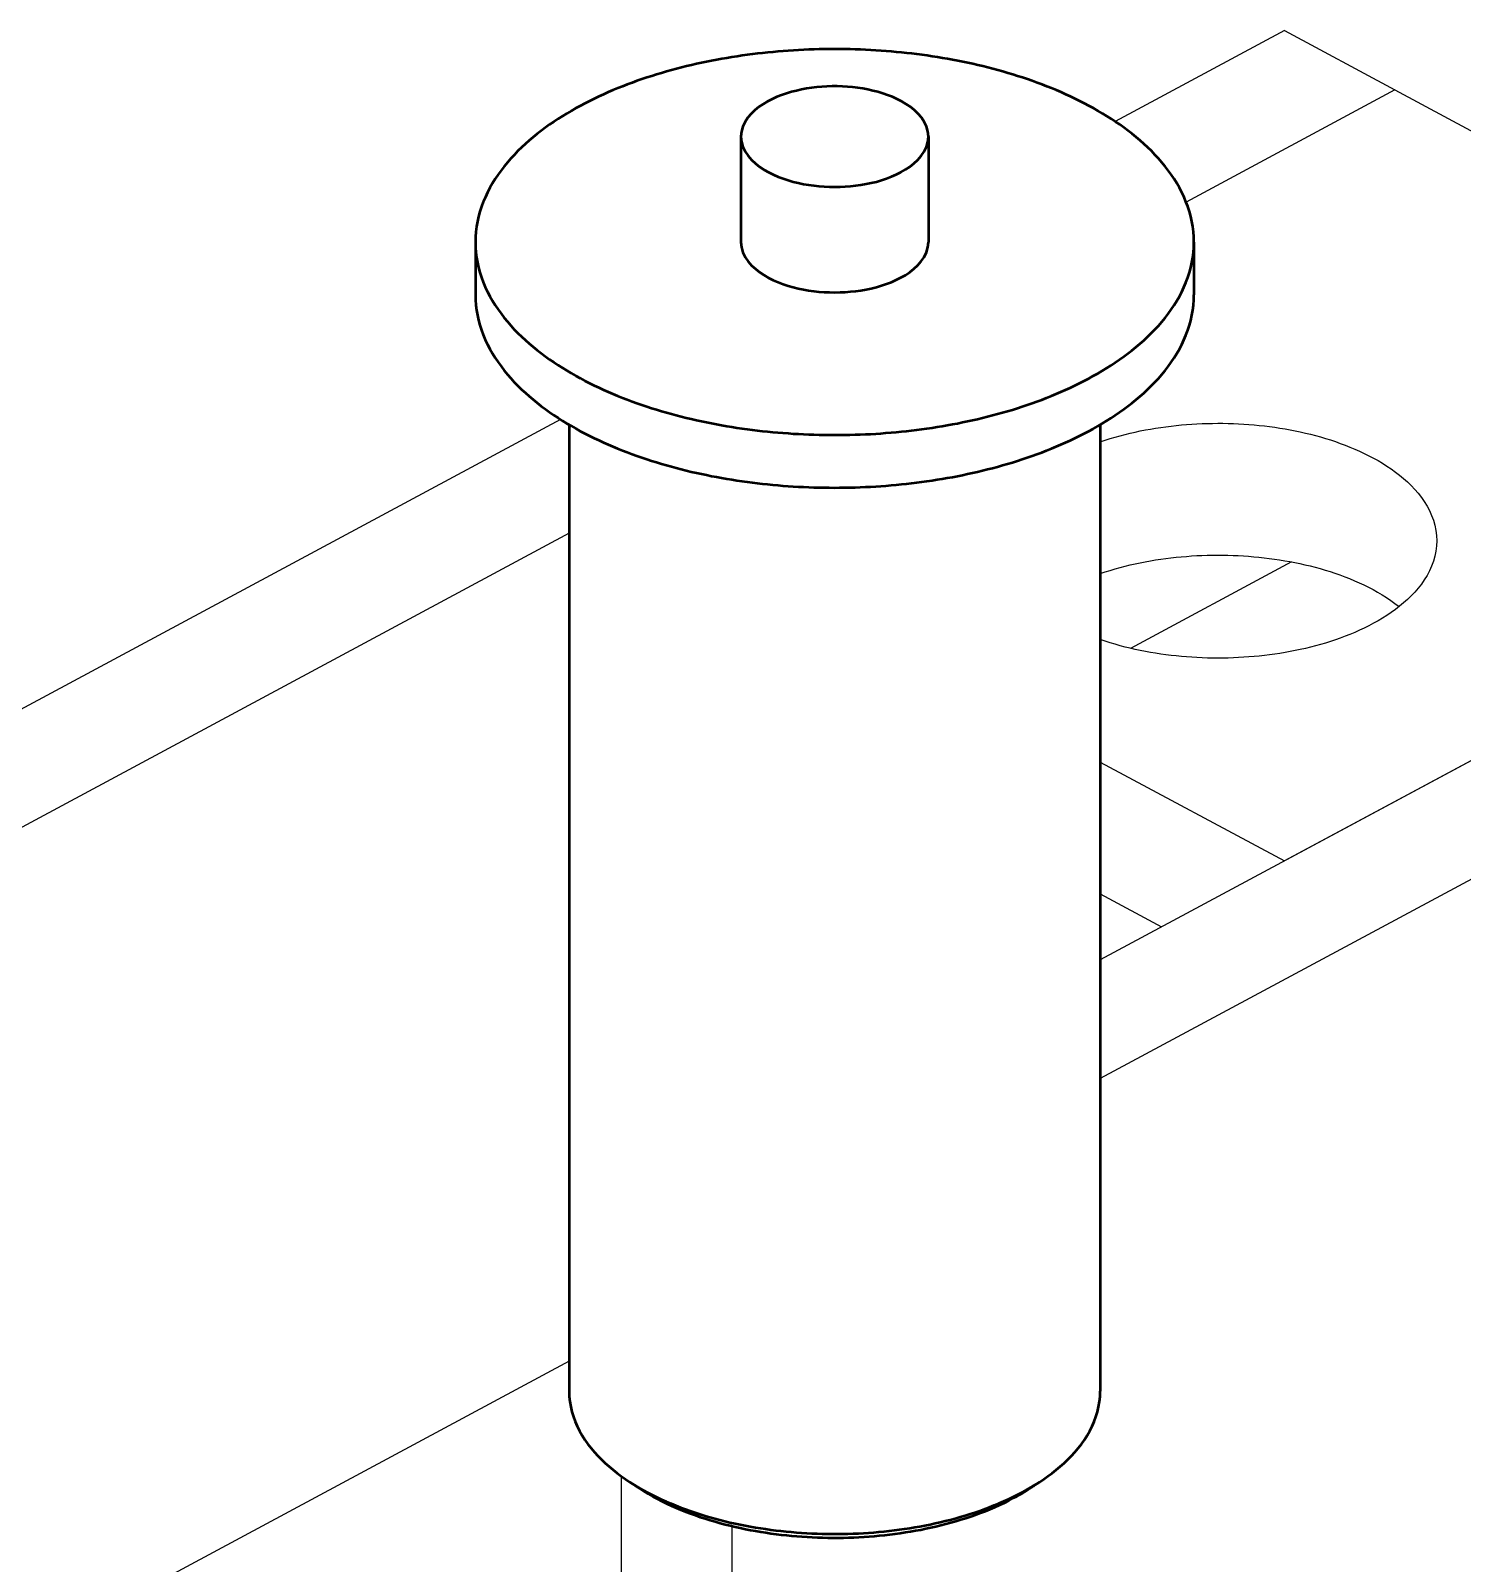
# Model space of a CAD drawing. Header units: millimetres. Extents: x 0 to 841, y 0 to 594.
# Drawn here: x 286.55 to 319.97, y 408.57 to 444.34 of the extents above; entities that cross this region are included whole.
import ezdxf

# ---------------------------------------------------------------- set-up
doc = ezdxf.new("R2010")
doc.units = ezdxf.units.MM
doc.layers.add('FINA', color=7, linetype='CONTINUOUS', lineweight=25)
doc.layers.add('VIS', color=7, linetype='CONTINUOUS', lineweight=50)

msp = doc.modelspace()

# ---------------------------------------------------------------- linework, layer by layer
at = {"layer": 'FINA'}
for points in [[(315.816, 444.341), (311.867, 442.22)], [(315.816, 444.341), (318.394, 442.956)], [(313.705, 439.407), (313.702, 439.527), (313.693, 439.647), (313.678, 439.767), (313.657, 439.886), (313.631, 440.003), (313.599, 440.119), (313.562, 440.234), (313.52, 440.346), (313.474, 440.457), (313.422, 440.566), (313.367, 440.673), (313.307, 440.778), (313.244, 440.88), (313.177, 440.98), (313.106, 441.078), (313.033, 441.173), (312.957, 441.266), (312.878, 441.357), (312.796, 441.446), (312.712, 441.532), (312.626, 441.616), (312.538, 441.698), (312.448, 441.778), (312.356, 441.856), (312.263, 441.932), (312.167, 442.005), (312.071, 442.077), (311.973, 442.147), (311.874, 442.215), (311.773, 442.282), (311.671, 442.346), (311.569, 442.409), (311.465, 442.47), (311.36, 442.53), (311.255, 442.587), (311.148, 442.644), (311.041, 442.698), (310.933, 442.752), (310.824, 442.803), (310.715, 442.854), (310.605, 442.902), (310.494, 442.95), (310.383, 442.996), (310.271, 443.041), (310.159, 443.084), (310.046, 443.126), (309.933, 443.167), (309.819, 443.206), (309.705, 443.245), (309.59, 443.282), (309.476, 443.317), (309.36, 443.352), (309.245, 443.386), (309.129, 443.418), (309.012, 443.449), (308.896, 443.479), (308.779, 443.508), (308.662, 443.536), (308.545, 443.563), (308.427, 443.589), (308.309, 443.614), (308.191, 443.637), (308.073, 443.66), (307.954, 443.681), (307.836, 443.702), (307.717, 443.721), (307.598, 443.74), (307.479, 443.758), (307.36, 443.774), (307.24, 443.79), (307.121, 443.804), (307.001, 443.818), (306.881, 443.831), (306.762, 443.842), (306.642, 443.853), (306.522, 443.863), (306.402, 443.872), (306.282, 443.88), (306.161, 443.887), (306.041, 443.893), (305.921, 443.898), (305.801, 443.902), (305.68, 443.905), (305.56, 443.908), (305.439, 443.909), (305.319, 443.909), (305.199, 443.909), (305.078, 443.908), (304.958, 443.905), (304.838, 443.902), (304.717, 443.898), (304.597, 443.893), (304.477, 443.887), (304.357, 443.88), (304.236, 443.872), (304.116, 443.863), (303.996, 443.853), (303.876, 443.842), (303.757, 443.831), (303.637, 443.818), (303.517, 443.804), (303.398, 443.79), (303.278, 443.774), (303.159, 443.758), (303.04, 443.74), (302.921, 443.721), (302.802, 443.702), (302.684, 443.681), (302.565, 443.66), (302.447, 443.637), (302.329, 443.614), (302.211, 443.589), (302.094, 443.563), (301.976, 443.536), (301.859, 443.508), (301.742, 443.479), (301.626, 443.449), (301.509, 443.418), (301.393, 443.386), (301.278, 443.352), (301.163, 443.317), (301.048, 443.282), (300.933, 443.245), (300.819, 443.206), (300.705, 443.167), (300.592, 443.126), (300.479, 443.084), (300.367, 443.041), (300.255, 442.996), (300.144, 442.95), (300.033, 442.902), (299.923, 442.854), (299.814, 442.803), (299.705, 442.752), (299.597, 442.698), (299.49, 442.644), (299.383, 442.587), (299.278, 442.53), (299.173, 442.47), (299.069, 442.409), (298.967, 442.346), (298.865, 442.282), (298.765, 442.215), (298.665, 442.147), (298.567, 442.077), (298.471, 442.005), (298.376, 441.932), (298.282, 441.856), (298.19, 441.778), (298.1, 441.698), (298.012, 441.616), (297.926, 441.532), (297.842, 441.446), (297.761, 441.357), (297.682, 441.266), (297.605, 441.173), (297.532, 441.078), (297.462, 440.98), (297.395, 440.88), (297.331, 440.778), (297.272, 440.673), (297.216, 440.566), (297.165, 440.457), (297.118, 440.346), (297.076, 440.234), (297.039, 440.119), (297.007, 440.003), (296.981, 439.886), (296.96, 439.767), (296.945, 439.647), (296.936, 439.527), (296.933, 439.407)], [(307.507, 441.868), (307.495, 441.987), (307.463, 442.103), (307.411, 442.211), (307.345, 442.311), (307.267, 442.402), (307.18, 442.485), (307.087, 442.56), (306.987, 442.628), (306.884, 442.689), (306.777, 442.743), (306.668, 442.793), (306.556, 442.837), (306.443, 442.876), (306.328, 442.91), (306.211, 442.94), (306.094, 442.966), (305.976, 442.988), (305.858, 443.006), (305.738, 443.021), (305.619, 443.031), (305.499, 443.038), (305.379, 443.042), (305.259, 443.042), (305.139, 443.038), (305.019, 443.031), (304.9, 443.021), (304.781, 443.006), (304.662, 442.988), (304.544, 442.966), (304.427, 442.94), (304.31, 442.91), (304.195, 442.876), (304.082, 442.837), (303.97, 442.793), (303.861, 442.743), (303.754, 442.689), (303.651, 442.628), (303.552, 442.56), (303.458, 442.485), (303.371, 442.402), (303.293, 442.311), (303.227, 442.211), (303.176, 442.103), (303.143, 441.987), (303.131, 441.868)], [(318.394, 442.956), (313.523, 440.341)], [(318.394, 442.956), (313.523, 440.341)], [(318.394, 442.956), (328.473, 437.545)], [(303.131, 441.868), (303.143, 441.746), (303.178, 441.628), (303.231, 441.517), (303.3, 441.416), (303.381, 441.323), (303.471, 441.24), (303.568, 441.164), (303.67, 441.096), (303.777, 441.035), (303.886, 440.98), (303.999, 440.931), (304.114, 440.888), (304.231, 440.849), (304.349, 440.815), (304.468, 440.786), (304.588, 440.761), (304.709, 440.74), (304.831, 440.723), (304.953, 440.71), (305.076, 440.701), (305.199, 440.695), (305.322, 440.693), (305.444, 440.695), (305.567, 440.701), (305.69, 440.71), (305.812, 440.724), (305.933, 440.741), (306.055, 440.762), (306.175, 440.787), (306.294, 440.816), (306.412, 440.85), (306.529, 440.889), (306.644, 440.933), (306.756, 440.982), (306.866, 441.037)], [(303.131, 441.868), (303.131, 439.407)], [(306.866, 441.037), (306.972, 441.098), (307.074, 441.166), (307.17, 441.242), (307.259, 441.325), (307.339, 441.418), (307.408, 441.519), (307.461, 441.629), (307.495, 441.746), (307.507, 441.868)], [(307.507, 441.868), (307.507, 439.407)], [(296.933, 439.407), (296.936, 439.287), (296.945, 439.167), (296.96, 439.047), (296.981, 438.929), (297.007, 438.811), (297.039, 438.695), (297.076, 438.581), (297.118, 438.468), (297.164, 438.357), (297.216, 438.248), (297.271, 438.142), (297.331, 438.037), (297.394, 437.935), (297.461, 437.835), (297.531, 437.737), (297.605, 437.642), (297.681, 437.549), (297.76, 437.458), (297.841, 437.369), (297.925, 437.283), (298.011, 437.199), (298.099, 437.117), (298.189, 437.037), (298.281, 436.959), (298.375, 436.883), (298.47, 436.81), (298.566, 436.738), (298.664, 436.668), (298.763, 436.6), (298.864, 436.533), (298.965, 436.469), (299.068, 436.406), (299.172, 436.345), (299.276, 436.285), (299.382, 436.228), (299.488, 436.171), (299.595, 436.117), (299.703, 436.063), (299.812, 436.012), (299.921, 435.961), (300.031, 435.913), (300.142, 435.865), (300.253, 435.819), (300.365, 435.775), (300.477, 435.731), (300.59, 435.689), (300.703, 435.648), (300.817, 435.609), (300.931, 435.57), (301.045, 435.533), (301.16, 435.498), (301.275, 435.463), (301.391, 435.429), (301.507, 435.397), (301.623, 435.366), (301.74, 435.336), (301.856, 435.307), (301.973, 435.279), (302.091, 435.252), (302.208, 435.226), (302.326, 435.201), (302.444, 435.178), (302.562, 435.155), (302.681, 435.133), (302.799, 435.113), (302.918, 435.093), (303.037, 435.075), (303.156, 435.057), (303.275, 435.041), (303.394, 435.025), (303.514, 435.01), (303.633, 434.997), (303.753, 434.984), (303.873, 434.972), (303.993, 434.961), (304.113, 434.952), (304.233, 434.943), (304.353, 434.935), (304.473, 434.928), (304.593, 434.922), (304.713, 434.917), (304.833, 434.912), (304.954, 434.909), (305.074, 434.907), (305.194, 434.905), (305.315, 434.905), (305.435, 434.905), (305.555, 434.907), (305.676, 434.909), (305.796, 434.912), (305.916, 434.916), (306.037, 434.921), (306.157, 434.927), (306.277, 434.934), (306.397, 434.942), (306.517, 434.951), (306.637, 434.961), (306.757, 434.971), (306.877, 434.983), (306.996, 434.996), (307.116, 435.009), (307.235, 435.024), (307.355, 435.039), (307.474, 435.056), (307.593, 435.073), (307.712, 435.092), (307.83, 435.111), (307.949, 435.132), (308.067, 435.153), (308.186, 435.176), (308.304, 435.2), (308.421, 435.224), (308.539, 435.25), (308.656, 435.277), (308.773, 435.305), (308.89, 435.333), (309.007, 435.363), (309.123, 435.395), (309.239, 435.427), (309.355, 435.46), (309.47, 435.495), (309.585, 435.531), (309.699, 435.568), (309.813, 435.606), (309.927, 435.645), (310.04, 435.686), (310.153, 435.728), (310.265, 435.771), (310.377, 435.816), (310.488, 435.862), (310.599, 435.909), (310.709, 435.958), (310.818, 436.008), (310.927, 436.06), (311.035, 436.113), (311.142, 436.167), (311.249, 436.223)], [(296.933, 439.407), (296.933, 438.177)], [(303.131, 439.407), (303.143, 439.285), (303.178, 439.167), (303.231, 439.057), (303.3, 438.955), (303.381, 438.863), (303.471, 438.779), (303.568, 438.703), (303.67, 438.635), (303.777, 438.574), (303.886, 438.519), (303.999, 438.47), (304.114, 438.427), (304.231, 438.388), (304.349, 438.354), (304.468, 438.325), (304.588, 438.3), (304.709, 438.279), (304.831, 438.262), (304.953, 438.249), (305.076, 438.24), (305.199, 438.234), (305.322, 438.233), (305.444, 438.235), (305.567, 438.24), (305.69, 438.25), (305.812, 438.263), (305.933, 438.28), (306.055, 438.301), (306.175, 438.326), (306.294, 438.356), (306.412, 438.39), (306.529, 438.428), (306.644, 438.472), (306.756, 438.522), (306.866, 438.577)], [(306.866, 438.577), (306.972, 438.638), (307.074, 438.706), (307.17, 438.781), (307.259, 438.865), (307.339, 438.957), (307.408, 439.058), (307.461, 439.168), (307.495, 439.286), (307.507, 439.407)], [(311.249, 436.223), (311.355, 436.281), (311.459, 436.341), (311.563, 436.402), (311.666, 436.465), (311.768, 436.529), (311.869, 436.596), (311.968, 436.664), (312.067, 436.734), (312.163, 436.806), (312.259, 436.879), (312.352, 436.955), (312.445, 437.033), (312.535, 437.113), (312.623, 437.195), (312.709, 437.279), (312.794, 437.366), (312.875, 437.455), (312.954, 437.545), (313.031, 437.639), (313.105, 437.734), (313.175, 437.832), (313.242, 437.932), (313.306, 438.035), (313.366, 438.139), (313.421, 438.246), (313.473, 438.355), (313.52, 438.466), (313.562, 438.579), (313.599, 438.694), (313.631, 438.81), (313.657, 438.928), (313.678, 439.047), (313.693, 439.166), (313.702, 439.287), (313.705, 439.407)], [(313.705, 439.407), (313.705, 438.177)], [(296.933, 438.177), (296.936, 438.056), (296.945, 437.936), (296.96, 437.817), (296.981, 437.698), (297.007, 437.581), (297.039, 437.465), (297.076, 437.35), (297.118, 437.238), (297.164, 437.127), (297.216, 437.018), (297.271, 436.911), (297.331, 436.807), (297.394, 436.704), (297.461, 436.604), (297.531, 436.507), (297.605, 436.411), (297.681, 436.318), (297.76, 436.227), (297.841, 436.139), (297.925, 436.053), (298.011, 435.968), (298.099, 435.886), (298.189, 435.807), (298.281, 435.729), (298.375, 435.653), (298.47, 435.579), (298.566, 435.507), (298.664, 435.437), (298.763, 435.369), (298.864, 435.303), (298.965, 435.238), (299.068, 435.176), (299.172, 435.114), (299.276, 435.055), (299.382, 434.997), (299.488, 434.941), (299.595, 434.886), (299.703, 434.833), (299.812, 434.781), (299.921, 434.731), (300.031, 434.682), (300.142, 434.635), (300.253, 434.589), (300.365, 434.544), (300.477, 434.501), (300.59, 434.459), (300.703, 434.418), (300.817, 434.378), (300.931, 434.34), (301.045, 434.303), (301.16, 434.267), (301.275, 434.232), (301.391, 434.199), (301.507, 434.167), (301.623, 434.135), (301.74, 434.105), (301.856, 434.076), (301.973, 434.048), (302.091, 434.021), (302.208, 433.996), (302.326, 433.971), (302.444, 433.947), (302.562, 433.925), (302.681, 433.903), (302.799, 433.882), (302.918, 433.863), (303.037, 433.844), (303.156, 433.827), (303.275, 433.81), (303.394, 433.795), (303.514, 433.78), (303.633, 433.766), (303.753, 433.754), (303.873, 433.742), (303.993, 433.731), (304.113, 433.721), (304.233, 433.712), (304.353, 433.704), (304.473, 433.697), (304.593, 433.691), (304.713, 433.686), (304.833, 433.682), (304.954, 433.679), (305.074, 433.676), (305.194, 433.675), (305.315, 433.674), (305.435, 433.675), (305.555, 433.676), (305.676, 433.678), (305.796, 433.682), (305.916, 433.686), (306.037, 433.691), (306.157, 433.697), (306.277, 433.704), (306.397, 433.712), (306.517, 433.721), (306.637, 433.73), (306.757, 433.741), (306.877, 433.753), (306.996, 433.765), (307.116, 433.779), (307.235, 433.794), (307.355, 433.809), (307.474, 433.826), (307.593, 433.843), (307.712, 433.862), (307.83, 433.881), (307.949, 433.902), (308.067, 433.923), (308.186, 433.946), (308.304, 433.969), (308.421, 433.994), (308.539, 434.02), (308.656, 434.046), (308.773, 434.074), (308.89, 434.103), (309.007, 434.133), (309.123, 434.164), (309.239, 434.197), (309.355, 434.23), (309.47, 434.265), (309.585, 434.3), (309.699, 434.337), (309.813, 434.376), (309.927, 434.415), (310.04, 434.456), (310.153, 434.498), (310.265, 434.541), (310.377, 434.586), (310.488, 434.632), (310.599, 434.679), (310.709, 434.728), (310.818, 434.778), (310.927, 434.829), (311.035, 434.882), (311.142, 434.937), (311.249, 434.993)], [(311.249, 434.993), (311.355, 435.051), (311.459, 435.11), (311.563, 435.172), (311.666, 435.234), (311.768, 435.299), (311.869, 435.365), (311.968, 435.433), (312.067, 435.503), (312.163, 435.575), (312.259, 435.649), (312.352, 435.725), (312.445, 435.803), (312.535, 435.883), (312.623, 435.965), (312.709, 436.049), (312.794, 436.135), (312.875, 436.224), (312.954, 436.315), (313.031, 436.408), (313.105, 436.504), (313.175, 436.602), (313.242, 436.702), (313.306, 436.804), (313.366, 436.909), (313.421, 437.016), (313.473, 437.125), (313.52, 437.236), (313.562, 437.349), (313.599, 437.464), (313.631, 437.58), (313.657, 437.698), (313.678, 437.816), (313.693, 437.936), (313.702, 438.056), (313.705, 438.177)], [(298.918, 435.268), (282.85, 426.641)], [(299.121, 435.144), (299.121, 412.585)], [(311.517, 434.745), (311.632, 434.783), (311.748, 434.82), (311.864, 434.854), (311.981, 434.887), (312.099, 434.917), (312.217, 434.946), (312.335, 434.973), (312.454, 434.998), (312.573, 435.021), (312.692, 435.043), (312.812, 435.063), (312.932, 435.081), (313.052, 435.098), (313.172, 435.113), (313.293, 435.127), (313.414, 435.138), (313.535, 435.149), (313.656, 435.157), (313.777, 435.164), (313.898, 435.17), (314.019, 435.174), (314.141, 435.176), (314.262, 435.177), (314.383, 435.177), (314.505, 435.174), (314.626, 435.171), (314.747, 435.165), (314.868, 435.158), (314.989, 435.15), (315.11, 435.14), (315.231, 435.128), (315.352, 435.115), (315.472, 435.1), (315.592, 435.084), (315.712, 435.065), (315.832, 435.046), (315.951, 435.024), (316.07, 435.001), (316.189, 434.976), (316.307, 434.949), (316.425, 434.921), (316.543, 434.89), (316.66, 434.858), (316.776, 434.824), (316.892, 434.788), (317.007, 434.75), (317.122, 434.709), (317.235, 434.667), (317.348, 434.623), (317.46, 434.576), (317.571, 434.527), (317.681, 434.475), (317.79, 434.421), (317.897, 434.365), (318.003, 434.305), (318.107, 434.243), (318.21, 434.179), (318.311, 434.111), (318.409, 434.04), (318.505, 433.966), (318.599, 433.889), (318.689, 433.808), (318.776, 433.723), (318.86, 433.635), (318.939, 433.543), (319.014, 433.448), (319.083, 433.348), (319.147, 433.245), (319.204, 433.138), (319.254, 433.027), (319.296, 432.914), (319.329, 432.797), (319.354, 432.678), (319.369, 432.558), (319.374, 432.437)], [(311.517, 435.144), (311.517, 412.585)], [(299.121, 432.609), (284.879, 424.962)], [(319.374, 432.437), (319.369, 432.315), (319.354, 432.195), (319.329, 432.076), (319.296, 431.96), (319.254, 431.846), (319.204, 431.735), (319.147, 431.628), (319.083, 431.525), (319.014, 431.426), (318.939, 431.33), (318.86, 431.238), (318.776, 431.15), (318.689, 431.066), (318.599, 430.985), (318.505, 430.907), (318.409, 430.833), (318.311, 430.762), (318.21, 430.695), (318.107, 430.63), (318.003, 430.568), (317.897, 430.509), (317.79, 430.452), (317.681, 430.398), (317.571, 430.347), (317.46, 430.298), (317.348, 430.251), (317.235, 430.206), (317.122, 430.164), (317.007, 430.124), (316.892, 430.086), (316.776, 430.049), (316.66, 430.015), (316.543, 429.983), (316.425, 429.953), (316.307, 429.924), (316.189, 429.897), (316.07, 429.872), (315.951, 429.849), (315.832, 429.828), (315.712, 429.808), (315.592, 429.79), (315.472, 429.773), (315.352, 429.758), (315.231, 429.745), (315.11, 429.734), (314.989, 429.724), (314.868, 429.715), (314.747, 429.708), (314.626, 429.703), (314.505, 429.699), (314.383, 429.697), (314.262, 429.696), (314.141, 429.697), (314.019, 429.699), (313.898, 429.703), (313.777, 429.709), (313.656, 429.716), (313.535, 429.725), (313.414, 429.735), (313.293, 429.747), (313.172, 429.76), (313.052, 429.775), (312.932, 429.792), (312.812, 429.81), (312.692, 429.83), (312.573, 429.852), (312.454, 429.875), (312.335, 429.901), (312.217, 429.928), (312.099, 429.956), (311.981, 429.987), (311.864, 430.019), (311.748, 430.054), (311.632, 430.09), (311.517, 430.129)], [(329.302, 432.202), (311.517, 422.654)], [(329.302, 432.202), (315.816, 424.962)], [(311.517, 431.669), (311.632, 431.707), (311.748, 431.744), (311.864, 431.778), (311.98, 431.81), (312.098, 431.841), (312.215, 431.87), (312.333, 431.897), (312.452, 431.922), (312.571, 431.945), (312.69, 431.967), (312.809, 431.987), (312.929, 432.005), (313.049, 432.022), (313.169, 432.037), (313.289, 432.05), (313.41, 432.062), (313.531, 432.072), (313.651, 432.081), (313.772, 432.088), (313.893, 432.094), (314.014, 432.098), (314.135, 432.1), (314.257, 432.101), (314.378, 432.101), (314.499, 432.099), (314.62, 432.095), (314.741, 432.09), (314.862, 432.083), (314.982, 432.074), (315.103, 432.064), (315.224, 432.053), (315.344, 432.04), (315.464, 432.025), (315.584, 432.009), (315.704, 431.991), (315.824, 431.971), (315.943, 431.95), (316.062, 431.927), (316.18, 431.902), (316.298, 431.875), (316.416, 431.847), (316.533, 431.817), (316.65, 431.785), (316.766, 431.751), (316.882, 431.715), (316.997, 431.677), (317.111, 431.637), (317.225, 431.595), (317.338, 431.551), (317.45, 431.504), (317.56, 431.456), (317.67, 431.404), (317.779, 431.351), (317.886, 431.295), (317.992, 431.236), (318.096, 431.174), (318.199, 431.11), (318.299, 431.043), (318.398, 430.972), (318.494, 430.899)], [(315.984, 431.942), (312.227, 429.925)], [(329.302, 429.434), (311.517, 419.886)], [(311.517, 427.27), (315.816, 424.962)], [(311.517, 424.194), (312.952, 423.424)], [(299.121, 413.292), (284.879, 405.645)], [(299.121, 412.585), (299.125, 412.464), (299.137, 412.344), (299.157, 412.225), (299.185, 412.107), (299.22, 411.992), (299.262, 411.879), (299.31, 411.768), (299.365, 411.66), (299.425, 411.555), (299.49, 411.454), (299.56, 411.355), (299.633, 411.26), (299.711, 411.167), (299.793, 411.078), (299.877, 410.992), (299.965, 410.908), (300.055, 410.828), (300.147, 410.751), (300.242, 410.676), (300.339, 410.604), (300.438, 410.534), (300.538, 410.467)], [(310.1, 410.467), (310.201, 410.534), (310.299, 410.604), (310.396, 410.676), (310.491, 410.751), (310.583, 410.828), (310.674, 410.908), (310.761, 410.992), (310.846, 411.078), (310.927, 411.167), (311.005, 411.26), (311.079, 411.355), (311.148, 411.454), (311.213, 411.555), (311.273, 411.66), (311.328, 411.768), (311.376, 411.879), (311.418, 411.992), (311.453, 412.107), (311.481, 412.225), (311.501, 412.344), (311.513, 412.464), (311.517, 412.585)], [(300.347, 400.112), (300.347, 410.597)], [(300.538, 410.467), (300.64, 410.402), (300.743, 410.34), (300.848, 410.28), (300.954, 410.222), (301.061, 410.167), (301.169, 410.113), (301.278, 410.062), (301.388, 410.012), (301.499, 409.964), (301.61, 409.918), (301.722, 409.874), (301.835, 409.832), (301.949, 409.792), (302.063, 409.753), (302.178, 409.716), (302.293, 409.68), (302.409, 409.646), (302.525, 409.614), (302.642, 409.583), (302.759, 409.554), (302.876, 409.526), (302.994, 409.5), (303.112, 409.475), (303.23, 409.452), (303.349, 409.43), (303.468, 409.409), (303.587, 409.39), (303.706, 409.372), (303.826, 409.355), (303.945, 409.34), (304.065, 409.326), (304.185, 409.313), (304.305, 409.302), (304.425, 409.292), (304.545, 409.283), (304.666, 409.275), (304.786, 409.269), (304.907, 409.264), (305.027, 409.261), (305.148, 409.258), (305.269, 409.257), (305.389, 409.257), (305.51, 409.259), (305.63, 409.261), (305.751, 409.265), (305.872, 409.27), (305.992, 409.277), (306.112, 409.284), (306.233, 409.293), (306.353, 409.304), (306.473, 409.315), (306.593, 409.328), (306.713, 409.342), (306.832, 409.358), (306.952, 409.374), (307.071, 409.393), (307.19, 409.412), (307.309, 409.433), (307.427, 409.455), (307.545, 409.479), (307.663, 409.504), (307.781, 409.531), (307.898, 409.559), (308.015, 409.588), (308.132, 409.619), (308.248, 409.652), (308.364, 409.686), (308.479, 409.722), (308.594, 409.759), (308.708, 409.798), (308.821, 409.839), (308.934, 409.882), (309.046, 409.926), (309.158, 409.972), (309.268, 410.02), (309.378, 410.07), (309.487, 410.122), (309.595, 410.176), (309.702, 410.232)], [(300.763, 410.321), (300.538, 410.467)], [(300.654, 410.394), (300.672, 410.381), (300.69, 410.369), (300.708, 410.357), (300.726, 410.345), (300.745, 410.333), (300.763, 410.321)], [(300.763, 410.321), (300.865, 410.256), (300.969, 410.193), (301.074, 410.134), (301.181, 410.076), (301.288, 410.021), (301.397, 409.967), (301.507, 409.916), (301.618, 409.867), (301.729, 409.82), (301.842, 409.775), (301.955, 409.732), (302.069, 409.691), (302.183, 409.651), (302.298, 409.614), (302.414, 409.578), (302.53, 409.543), (302.646, 409.511), (302.763, 409.48), (302.881, 409.45), (302.999, 409.422), (303.117, 409.396), (303.235, 409.371), (303.354, 409.348), (303.473, 409.326), (303.593, 409.306), (303.712, 409.287), (303.832, 409.27), (303.952, 409.254), (304.072, 409.239), (304.193, 409.226), (304.313, 409.214), (304.434, 409.203), (304.554, 409.194), (304.675, 409.186), (304.796, 409.18), (304.917, 409.175), (305.038, 409.171), (305.159, 409.169), (305.28, 409.168), (305.401, 409.168), (305.522, 409.169), (305.643, 409.172), (305.764, 409.176), (305.885, 409.182), (306.006, 409.189), (306.127, 409.197), (306.248, 409.207), (306.368, 409.218), (306.489, 409.23), (306.609, 409.244), (306.729, 409.259), (306.849, 409.276), (306.969, 409.294), (307.088, 409.313), (307.208, 409.334), (307.327, 409.356), (307.445, 409.38), (307.564, 409.405), (307.682, 409.432), (307.799, 409.461), (307.917, 409.491), (308.034, 409.522), (308.15, 409.555), (308.266, 409.59), (308.381, 409.627), (308.496, 409.665), (308.61, 409.705), (308.724, 409.747), (308.837, 409.791), (308.949, 409.837), (309.06, 409.885), (309.171, 409.934), (309.28, 409.986), (309.388, 410.04), (309.496, 410.096)], [(309.496, 410.096), (309.56, 410.131), (309.624, 410.168), (309.688, 410.204), (309.751, 410.242), (309.813, 410.281), (309.875, 410.321)], [(309.702, 410.232), (309.77, 410.269), (309.837, 410.306), (309.903, 410.345), (309.97, 410.385), (310.035, 410.425), (310.1, 410.467)], [(309.875, 410.321), (310.1, 410.467)], [(309.875, 410.321), (309.893, 410.333), (309.912, 410.345), (309.93, 410.357), (309.948, 410.369), (309.966, 410.381), (309.984, 410.394)], [(302.926, 400.442), (302.926, 409.439)]]:
    msp.add_lwpolyline(points, dxfattribs=at)
at = {"layer": 'VIS'}
for points in [[(313.705, 439.407), (313.702, 439.527), (313.693, 439.647), (313.678, 439.767), (313.657, 439.886), (313.631, 440.003), (313.599, 440.119), (313.562, 440.234), (313.52, 440.346), (313.474, 440.457), (313.422, 440.566), (313.367, 440.673), (313.307, 440.778), (313.244, 440.88), (313.177, 440.98), (313.106, 441.078), (313.033, 441.173), (312.957, 441.266), (312.878, 441.357), (312.796, 441.446), (312.712, 441.532), (312.626, 441.616), (312.538, 441.698), (312.448, 441.778), (312.356, 441.856), (312.263, 441.932), (312.167, 442.005), (312.071, 442.077), (311.973, 442.147), (311.874, 442.215), (311.773, 442.282), (311.671, 442.346), (311.569, 442.409), (311.465, 442.47), (311.36, 442.53), (311.255, 442.587), (311.148, 442.644), (311.041, 442.698), (310.933, 442.752), (310.824, 442.803), (310.715, 442.854), (310.605, 442.902), (310.494, 442.95), (310.383, 442.996), (310.271, 443.041), (310.159, 443.084), (310.046, 443.126), (309.933, 443.167), (309.819, 443.206), (309.705, 443.245), (309.59, 443.282), (309.476, 443.317), (309.36, 443.352), (309.245, 443.386), (309.129, 443.418), (309.012, 443.449), (308.896, 443.479), (308.779, 443.508), (308.662, 443.536), (308.545, 443.563), (308.427, 443.589), (308.309, 443.614), (308.191, 443.637), (308.073, 443.66), (307.954, 443.681), (307.836, 443.702), (307.717, 443.721), (307.598, 443.74), (307.479, 443.758), (307.36, 443.774), (307.24, 443.79), (307.121, 443.804), (307.001, 443.818), (306.881, 443.831), (306.762, 443.842), (306.642, 443.853), (306.522, 443.863), (306.402, 443.872), (306.282, 443.88), (306.161, 443.887), (306.041, 443.893), (305.921, 443.898), (305.801, 443.902), (305.68, 443.905), (305.56, 443.908), (305.439, 443.909), (305.319, 443.909), (305.199, 443.909), (305.078, 443.908), (304.958, 443.905), (304.838, 443.902), (304.717, 443.898), (304.597, 443.893), (304.477, 443.887), (304.357, 443.88), (304.236, 443.872), (304.116, 443.863), (303.996, 443.853), (303.876, 443.842), (303.757, 443.831), (303.637, 443.818), (303.517, 443.804), (303.398, 443.79), (303.278, 443.774), (303.159, 443.758), (303.04, 443.74), (302.921, 443.721), (302.802, 443.702), (302.684, 443.681), (302.565, 443.66), (302.447, 443.637), (302.329, 443.614), (302.211, 443.589), (302.094, 443.563), (301.976, 443.536), (301.859, 443.508), (301.742, 443.479), (301.626, 443.449), (301.509, 443.418), (301.393, 443.386), (301.278, 443.352), (301.163, 443.317), (301.048, 443.282), (300.933, 443.245), (300.819, 443.206), (300.705, 443.167), (300.592, 443.126), (300.479, 443.084), (300.367, 443.041), (300.255, 442.996), (300.144, 442.95), (300.033, 442.902), (299.923, 442.854), (299.814, 442.803), (299.705, 442.752), (299.597, 442.698), (299.49, 442.644), (299.383, 442.587), (299.278, 442.53), (299.173, 442.47), (299.069, 442.409), (298.967, 442.346), (298.865, 442.282), (298.765, 442.215), (298.665, 442.147), (298.567, 442.077), (298.471, 442.005), (298.376, 441.932), (298.282, 441.856), (298.19, 441.778), (298.1, 441.698), (298.012, 441.616), (297.926, 441.532), (297.842, 441.446), (297.761, 441.357), (297.682, 441.266), (297.605, 441.173), (297.532, 441.078), (297.462, 440.98), (297.395, 440.88), (297.331, 440.778), (297.272, 440.673), (297.216, 440.566), (297.165, 440.457), (297.118, 440.346), (297.076, 440.234), (297.039, 440.119), (297.007, 440.003), (296.981, 439.886), (296.96, 439.767), (296.945, 439.647), (296.936, 439.527), (296.933, 439.407)], [(307.507, 441.868), (307.495, 441.987), (307.463, 442.103), (307.411, 442.211), (307.345, 442.311), (307.267, 442.402), (307.18, 442.485), (307.087, 442.56), (306.987, 442.628), (306.884, 442.689), (306.777, 442.743), (306.668, 442.793), (306.556, 442.837), (306.443, 442.876), (306.328, 442.91), (306.211, 442.94), (306.094, 442.966), (305.976, 442.988), (305.858, 443.006), (305.738, 443.021), (305.619, 443.031), (305.499, 443.038), (305.379, 443.042), (305.259, 443.042), (305.139, 443.038), (305.019, 443.031), (304.9, 443.021), (304.781, 443.006), (304.662, 442.988), (304.544, 442.966), (304.427, 442.94), (304.31, 442.91), (304.195, 442.876), (304.082, 442.837), (303.97, 442.793), (303.861, 442.743), (303.754, 442.689), (303.651, 442.628), (303.552, 442.56), (303.458, 442.485), (303.371, 442.402), (303.293, 442.311), (303.227, 442.211), (303.176, 442.103), (303.143, 441.987), (303.131, 441.868)], [(303.131, 441.868), (303.143, 441.746), (303.178, 441.628), (303.231, 441.517), (303.3, 441.416), (303.381, 441.323), (303.471, 441.24), (303.568, 441.164), (303.67, 441.096), (303.777, 441.035), (303.886, 440.98), (303.999, 440.931), (304.114, 440.888), (304.231, 440.849), (304.349, 440.815), (304.468, 440.786), (304.588, 440.761), (304.709, 440.74), (304.831, 440.723), (304.953, 440.71), (305.076, 440.701), (305.199, 440.695), (305.322, 440.693), (305.444, 440.695), (305.567, 440.701), (305.69, 440.71), (305.812, 440.724), (305.933, 440.741), (306.055, 440.762), (306.175, 440.787), (306.294, 440.816), (306.412, 440.85), (306.529, 440.889), (306.644, 440.933), (306.756, 440.982), (306.866, 441.037)], [(303.131, 441.868), (303.131, 439.407)], [(306.866, 441.037), (306.972, 441.098), (307.074, 441.166), (307.17, 441.242), (307.259, 441.325), (307.339, 441.418), (307.408, 441.519), (307.461, 441.629), (307.495, 441.746), (307.507, 441.868)], [(307.507, 441.868), (307.507, 439.407)], [(296.933, 439.407), (296.936, 439.287), (296.945, 439.167), (296.96, 439.047), (296.981, 438.929), (297.007, 438.811), (297.039, 438.695), (297.076, 438.581), (297.118, 438.468), (297.164, 438.357), (297.216, 438.248), (297.271, 438.142), (297.331, 438.037), (297.394, 437.935), (297.461, 437.835), (297.531, 437.737), (297.605, 437.642), (297.681, 437.549), (297.76, 437.458), (297.841, 437.369), (297.925, 437.283), (298.011, 437.199), (298.099, 437.117), (298.189, 437.037), (298.281, 436.959), (298.375, 436.883), (298.47, 436.81), (298.566, 436.738), (298.664, 436.668), (298.763, 436.6), (298.864, 436.533), (298.965, 436.469), (299.068, 436.406), (299.172, 436.345), (299.276, 436.285), (299.382, 436.228), (299.488, 436.171), (299.595, 436.117), (299.703, 436.063), (299.812, 436.012), (299.921, 435.961), (300.031, 435.913), (300.142, 435.865), (300.253, 435.819), (300.365, 435.775), (300.477, 435.731), (300.59, 435.689), (300.703, 435.648), (300.817, 435.609), (300.931, 435.57), (301.045, 435.533), (301.16, 435.498), (301.275, 435.463), (301.391, 435.429), (301.507, 435.397), (301.623, 435.366), (301.74, 435.336), (301.856, 435.307), (301.973, 435.279), (302.091, 435.252), (302.208, 435.226), (302.326, 435.201), (302.444, 435.178), (302.562, 435.155), (302.681, 435.133), (302.799, 435.113), (302.918, 435.093), (303.037, 435.075), (303.156, 435.057), (303.275, 435.041), (303.394, 435.025), (303.514, 435.01), (303.633, 434.997), (303.753, 434.984), (303.873, 434.972), (303.993, 434.961), (304.113, 434.952), (304.233, 434.943), (304.353, 434.935), (304.473, 434.928), (304.593, 434.922), (304.713, 434.917), (304.833, 434.912), (304.954, 434.909), (305.074, 434.907), (305.194, 434.905), (305.315, 434.905), (305.435, 434.905), (305.555, 434.907), (305.676, 434.909), (305.796, 434.912), (305.916, 434.916), (306.037, 434.921), (306.157, 434.927), (306.277, 434.934), (306.397, 434.942), (306.517, 434.951), (306.637, 434.961), (306.757, 434.971), (306.877, 434.983), (306.996, 434.996), (307.116, 435.009), (307.235, 435.024), (307.355, 435.039), (307.474, 435.056), (307.593, 435.073), (307.712, 435.092), (307.83, 435.111), (307.949, 435.132), (308.067, 435.153), (308.186, 435.176), (308.304, 435.2), (308.421, 435.224), (308.539, 435.25), (308.656, 435.277), (308.773, 435.305), (308.89, 435.333), (309.007, 435.363), (309.123, 435.395), (309.239, 435.427), (309.355, 435.46), (309.47, 435.495), (309.585, 435.531), (309.699, 435.568), (309.813, 435.606), (309.927, 435.645), (310.04, 435.686), (310.153, 435.728), (310.265, 435.771), (310.377, 435.816), (310.488, 435.862), (310.599, 435.909), (310.709, 435.958), (310.818, 436.008), (310.927, 436.06), (311.035, 436.113), (311.142, 436.167), (311.249, 436.223)], [(296.933, 439.407), (296.933, 438.177)], [(303.131, 439.407), (303.143, 439.285), (303.178, 439.167), (303.231, 439.057), (303.3, 438.955), (303.381, 438.863), (303.471, 438.779), (303.568, 438.703), (303.67, 438.635), (303.777, 438.574), (303.886, 438.519), (303.999, 438.47), (304.114, 438.427), (304.231, 438.388), (304.349, 438.354), (304.468, 438.325), (304.588, 438.3), (304.709, 438.279), (304.831, 438.262), (304.953, 438.249), (305.076, 438.24), (305.199, 438.234), (305.322, 438.233), (305.444, 438.235), (305.567, 438.24), (305.69, 438.25), (305.812, 438.263), (305.933, 438.28), (306.055, 438.301), (306.175, 438.326), (306.294, 438.356), (306.412, 438.39), (306.529, 438.428), (306.644, 438.472), (306.756, 438.522), (306.866, 438.577)], [(306.866, 438.577), (306.972, 438.638), (307.074, 438.706), (307.17, 438.781), (307.259, 438.865), (307.339, 438.957), (307.408, 439.058), (307.461, 439.168), (307.495, 439.286), (307.507, 439.407)], [(311.249, 436.223), (311.355, 436.281), (311.459, 436.341), (311.563, 436.402), (311.666, 436.465), (311.768, 436.529), (311.869, 436.596), (311.968, 436.664), (312.067, 436.734), (312.163, 436.806), (312.259, 436.879), (312.352, 436.955), (312.445, 437.033), (312.535, 437.113), (312.623, 437.195), (312.709, 437.279), (312.794, 437.366), (312.875, 437.455), (312.954, 437.545), (313.031, 437.639), (313.105, 437.734), (313.175, 437.832), (313.242, 437.932), (313.306, 438.035), (313.366, 438.139), (313.421, 438.246), (313.473, 438.355), (313.52, 438.466), (313.562, 438.579), (313.599, 438.694), (313.631, 438.81), (313.657, 438.928), (313.678, 439.047), (313.693, 439.166), (313.702, 439.287), (313.705, 439.407)], [(313.705, 439.407), (313.705, 438.177)], [(296.933, 438.177), (296.936, 438.056), (296.945, 437.936), (296.96, 437.817), (296.981, 437.698), (297.007, 437.581), (297.039, 437.465), (297.076, 437.35), (297.118, 437.238), (297.164, 437.127), (297.216, 437.018), (297.271, 436.911), (297.331, 436.807), (297.394, 436.704), (297.461, 436.604), (297.531, 436.507), (297.605, 436.411), (297.681, 436.318), (297.76, 436.227), (297.841, 436.139), (297.925, 436.053), (298.011, 435.968), (298.099, 435.886), (298.189, 435.807), (298.281, 435.729), (298.375, 435.653), (298.47, 435.579), (298.566, 435.507), (298.664, 435.437), (298.763, 435.369), (298.864, 435.303), (298.965, 435.238), (299.068, 435.176), (299.172, 435.114), (299.276, 435.055), (299.382, 434.997), (299.488, 434.941), (299.595, 434.886), (299.703, 434.833), (299.812, 434.781), (299.921, 434.731), (300.031, 434.682), (300.142, 434.635), (300.253, 434.589), (300.365, 434.544), (300.477, 434.501), (300.59, 434.459), (300.703, 434.418), (300.817, 434.378), (300.931, 434.34), (301.045, 434.303), (301.16, 434.267), (301.275, 434.232), (301.391, 434.199), (301.507, 434.167), (301.623, 434.135), (301.74, 434.105), (301.856, 434.076), (301.973, 434.048), (302.091, 434.021), (302.208, 433.996), (302.326, 433.971), (302.444, 433.947), (302.562, 433.925), (302.681, 433.903), (302.799, 433.882), (302.918, 433.863), (303.037, 433.844), (303.156, 433.827), (303.275, 433.81), (303.394, 433.795), (303.514, 433.78), (303.633, 433.766), (303.753, 433.754), (303.873, 433.742), (303.993, 433.731), (304.113, 433.721), (304.233, 433.712), (304.353, 433.704), (304.473, 433.697), (304.593, 433.691), (304.713, 433.686), (304.833, 433.682), (304.954, 433.679), (305.074, 433.676), (305.194, 433.675), (305.315, 433.674), (305.435, 433.675), (305.555, 433.676), (305.676, 433.678), (305.796, 433.682), (305.916, 433.686), (306.037, 433.691), (306.157, 433.697), (306.277, 433.704), (306.397, 433.712), (306.517, 433.721), (306.637, 433.73), (306.757, 433.741), (306.877, 433.753), (306.996, 433.765), (307.116, 433.779), (307.235, 433.794), (307.355, 433.809), (307.474, 433.826), (307.593, 433.843), (307.712, 433.862), (307.83, 433.881), (307.949, 433.902), (308.067, 433.923), (308.186, 433.946), (308.304, 433.969), (308.421, 433.994), (308.539, 434.02), (308.656, 434.046), (308.773, 434.074), (308.89, 434.103), (309.007, 434.133), (309.123, 434.164), (309.239, 434.197), (309.355, 434.23), (309.47, 434.265), (309.585, 434.3), (309.699, 434.337), (309.813, 434.376), (309.927, 434.415), (310.04, 434.456), (310.153, 434.498), (310.265, 434.541), (310.377, 434.586), (310.488, 434.632), (310.599, 434.679), (310.709, 434.728), (310.818, 434.778), (310.927, 434.829), (311.035, 434.882), (311.142, 434.937), (311.249, 434.993)], [(311.249, 434.993), (311.355, 435.051), (311.459, 435.11), (311.563, 435.172), (311.666, 435.234), (311.768, 435.299), (311.869, 435.365), (311.968, 435.433), (312.067, 435.503), (312.163, 435.575), (312.259, 435.649), (312.352, 435.725), (312.445, 435.803), (312.535, 435.883), (312.623, 435.965), (312.709, 436.049), (312.794, 436.135), (312.875, 436.224), (312.954, 436.315), (313.031, 436.408), (313.105, 436.504), (313.175, 436.602), (313.242, 436.702), (313.306, 436.804), (313.366, 436.909), (313.421, 437.016), (313.473, 437.125), (313.52, 437.236), (313.562, 437.349), (313.599, 437.464), (313.631, 437.58), (313.657, 437.698), (313.678, 437.816), (313.693, 437.936), (313.702, 438.056), (313.705, 438.177)], [(299.121, 435.144), (299.121, 412.585)], [(311.517, 435.144), (311.517, 412.585)], [(299.121, 412.585), (299.125, 412.464), (299.137, 412.344), (299.157, 412.225), (299.185, 412.107), (299.22, 411.992), (299.262, 411.879), (299.31, 411.768), (299.365, 411.66), (299.425, 411.555), (299.49, 411.454), (299.56, 411.355), (299.633, 411.26), (299.711, 411.167), (299.793, 411.078), (299.877, 410.992), (299.965, 410.908), (300.055, 410.828), (300.147, 410.751), (300.242, 410.676), (300.339, 410.604), (300.438, 410.534), (300.538, 410.467)], [(310.1, 410.467), (310.201, 410.534), (310.299, 410.604), (310.396, 410.676), (310.491, 410.751), (310.583, 410.828), (310.674, 410.908), (310.761, 410.992), (310.846, 411.078), (310.927, 411.167), (311.005, 411.26), (311.079, 411.355), (311.148, 411.454), (311.213, 411.555), (311.273, 411.66), (311.328, 411.768), (311.376, 411.879), (311.418, 411.992), (311.453, 412.107), (311.481, 412.225), (311.501, 412.344), (311.513, 412.464), (311.517, 412.585)], [(300.538, 410.467), (300.64, 410.402), (300.743, 410.34), (300.848, 410.28), (300.954, 410.222), (301.061, 410.167), (301.169, 410.113), (301.278, 410.062), (301.388, 410.012), (301.499, 409.964), (301.61, 409.918), (301.722, 409.874), (301.835, 409.832), (301.949, 409.792), (302.063, 409.753), (302.178, 409.716), (302.293, 409.68), (302.409, 409.646), (302.525, 409.614), (302.642, 409.583), (302.759, 409.554), (302.876, 409.526), (302.994, 409.5), (303.112, 409.475), (303.23, 409.452), (303.349, 409.43), (303.468, 409.409), (303.587, 409.39), (303.706, 409.372), (303.826, 409.355), (303.945, 409.34), (304.065, 409.326), (304.185, 409.313), (304.305, 409.302), (304.425, 409.292), (304.545, 409.283), (304.666, 409.275), (304.786, 409.269), (304.907, 409.264), (305.027, 409.261), (305.148, 409.258), (305.269, 409.257), (305.389, 409.257), (305.51, 409.259), (305.63, 409.261), (305.751, 409.265), (305.872, 409.27), (305.992, 409.277), (306.112, 409.284), (306.233, 409.293), (306.353, 409.304), (306.473, 409.315), (306.593, 409.328), (306.713, 409.342), (306.832, 409.358), (306.952, 409.374), (307.071, 409.393), (307.19, 409.412), (307.309, 409.433), (307.427, 409.455), (307.545, 409.479), (307.663, 409.504), (307.781, 409.531), (307.898, 409.559), (308.015, 409.588), (308.132, 409.619), (308.248, 409.652), (308.364, 409.686), (308.479, 409.722), (308.594, 409.759), (308.708, 409.798), (308.821, 409.839), (308.934, 409.882), (309.046, 409.926), (309.158, 409.972), (309.268, 410.02), (309.378, 410.07), (309.487, 410.122), (309.595, 410.176), (309.702, 410.232)], [(300.763, 410.321), (300.538, 410.467)], [(300.654, 410.394), (300.672, 410.381), (300.69, 410.369), (300.708, 410.357), (300.726, 410.345), (300.745, 410.333), (300.763, 410.321)], [(300.763, 410.321), (300.865, 410.256), (300.969, 410.193), (301.074, 410.134), (301.181, 410.076), (301.288, 410.021), (301.397, 409.967), (301.507, 409.916), (301.618, 409.867), (301.729, 409.82), (301.842, 409.775), (301.955, 409.732), (302.069, 409.691), (302.183, 409.651), (302.298, 409.614), (302.414, 409.578), (302.53, 409.543), (302.646, 409.511), (302.763, 409.48), (302.881, 409.45), (302.999, 409.422), (303.117, 409.396), (303.235, 409.371), (303.354, 409.348), (303.473, 409.326), (303.593, 409.306), (303.712, 409.287), (303.832, 409.27), (303.952, 409.254), (304.072, 409.239), (304.193, 409.226), (304.313, 409.214), (304.434, 409.203), (304.554, 409.194), (304.675, 409.186), (304.796, 409.18), (304.917, 409.175), (305.038, 409.171), (305.159, 409.169), (305.28, 409.168), (305.401, 409.168), (305.522, 409.169), (305.643, 409.172), (305.764, 409.176), (305.885, 409.182), (306.006, 409.189), (306.127, 409.197), (306.248, 409.207), (306.368, 409.218), (306.489, 409.23), (306.609, 409.244), (306.729, 409.259), (306.849, 409.276), (306.969, 409.294), (307.088, 409.313), (307.208, 409.334), (307.327, 409.356), (307.445, 409.38), (307.564, 409.405), (307.682, 409.432), (307.799, 409.461), (307.917, 409.491), (308.034, 409.522), (308.15, 409.555), (308.266, 409.59), (308.381, 409.627), (308.496, 409.665), (308.61, 409.705), (308.724, 409.747), (308.837, 409.791), (308.949, 409.837), (309.06, 409.885), (309.171, 409.934), (309.28, 409.986), (309.388, 410.04), (309.496, 410.096)], [(309.496, 410.096), (309.56, 410.131), (309.624, 410.168), (309.688, 410.204), (309.751, 410.242), (309.813, 410.281), (309.875, 410.321)], [(309.702, 410.232), (309.77, 410.269), (309.837, 410.306), (309.903, 410.345), (309.97, 410.385), (310.035, 410.425), (310.1, 410.467)], [(309.875, 410.321), (310.1, 410.467)], [(309.875, 410.321), (309.893, 410.333), (309.912, 410.345), (309.93, 410.357), (309.948, 410.369), (309.966, 410.381), (309.984, 410.394)]]:
    msp.add_lwpolyline(points, dxfattribs=at)

doc.saveas('drawing.dxf')
